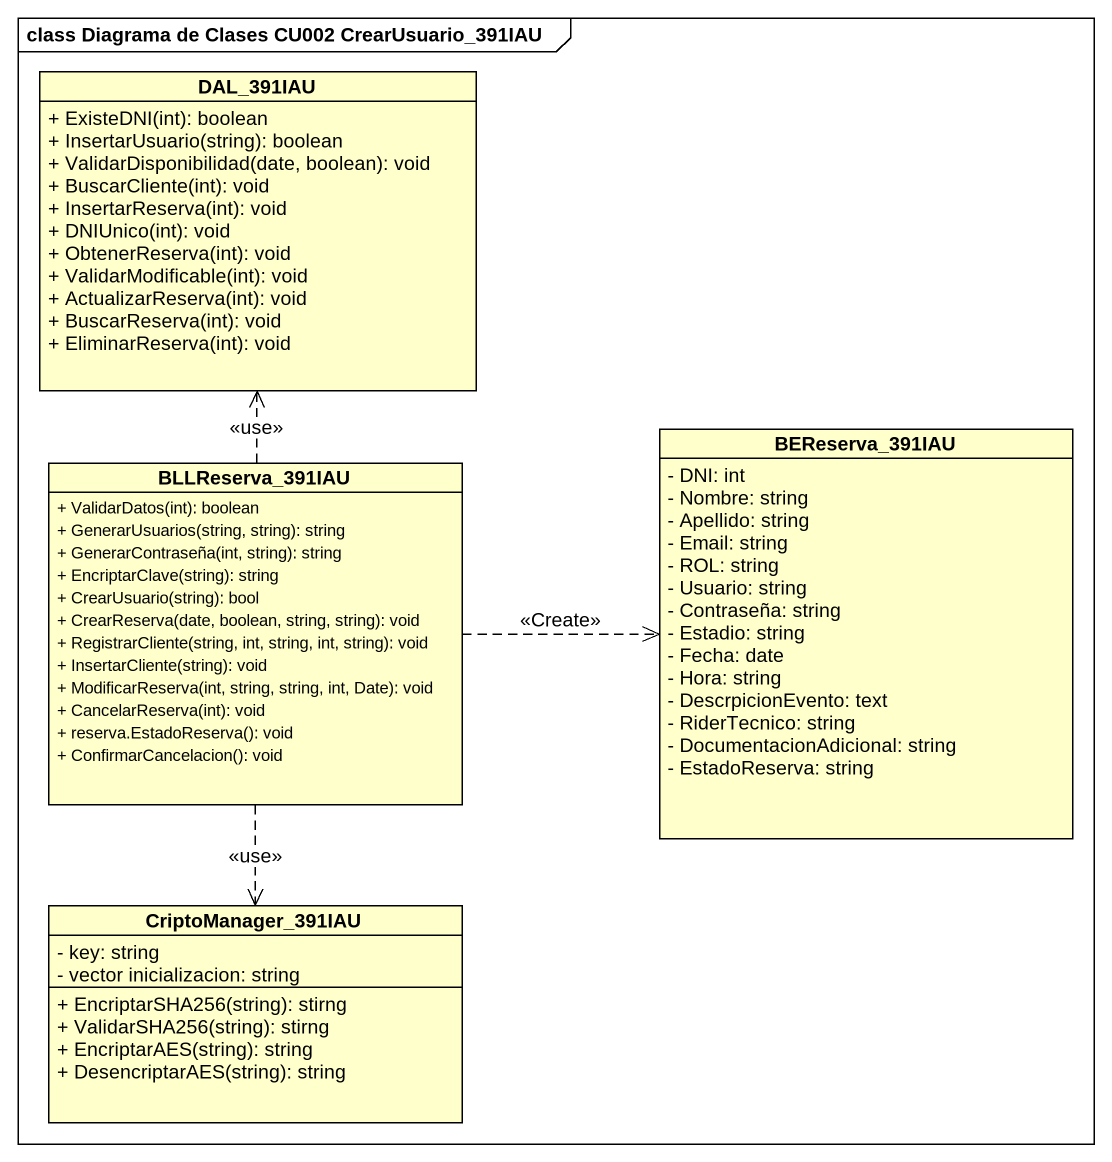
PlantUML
@startuml
mainframe class Diagrama de Clases CU002 CrearUsuario_391IAU
hide circle
hide empty members
skinparam classAttributeIconSize 0
class DAL_391IAU {
  + ExisteDNI(int): boolean
  + InsertarUsuario(string): boolean
  + ValidarDisponibilidad(date, boolean): void
  + BuscarCliente(int): void
  + InsertarReserva(int): void
  + DNIUnico(int): void
  + ObtenerReserva(int): void
  + ValidarModificable(int): void
  + ActualizarReserva(int): void
  + BuscarReserva(int): void
  + EliminarReserva(int): void
}
class BEReserva_391IAU {
  - DNI: int
  - Nombre: string
  - Apellido: string
  - Email: string
  - ROL: string
  - Usuario: string
  - Contraseña: string
  - Estadio: string
  - Fecha: date
  - Hora: string
  - DescrpicionEvento: text
  - RiderTecnico: string
  - DocumentacionAdicional: string
  - EstadoReserva: string
}
class BLLReserva_391IAU {
  + ValidarDatos(int): boolean
  + GenerarUsuarios(string, string): string
  + GenerarContraseña(int, string): string
  + EncriptarClave(string): string
  + CrearUsuario(string): bool
  + CrearReserva(date, boolean, string, string): void
  + RegistrarCliente(string, int, string, int, string): void
  + InsertarCliente(string): void
  + ModificarReserva(int, string, string, int, Date): void
  + CancelarReserva(int): void
  + reserva.EstadoReserva(): void
  + ConfirmarCancelacion(): void
}
class CriptoManager_391IAU {
  - key: string
  - vector inicializacion: string
  + EncriptarSHA256(string): stirng
  + ValidarSHA256(string): stirng
  + EncriptarAES(string): string
  + DesencriptarAES(string): string
}
BLLReserva_391IAU .up.> DAL_391IAU : <<use>>
BLLReserva_391IAU .right.> BEReserva_391IAU : <<Create>>
BLLReserva_391IAU ..> CriptoManager_391IAU : <<use>>
@enduml
